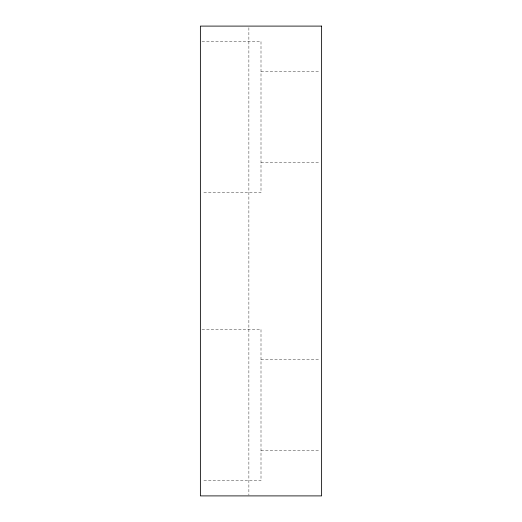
<?xml version="1.0" encoding="UTF-8"?>
<svg xmlns="http://www.w3.org/2000/svg" width="522" height="522" viewBox="0 0 522 522"><rect width="100%" height="100%" fill="white"/><g stroke="black" fill="none" stroke-linecap="round" stroke-linejoin="round"><path stroke-width="0.39" stroke-dasharray="2.61 1.96" d="M201.994 41.258L261 41.258L261 192.801L201.994 192.801M261 71.566L320.006 71.566M261 162.492L320.006 162.492M201.994 329.199L261 329.199L261 480.742L201.994 480.742M261 359.508L320.006 359.508M261 450.434L320.006 450.434M248.877 27.731L248.877 495.084"/><path stroke-width="0.78" d="M321.617 26.1L200.383 26.1L200.383 495.9L321.617 495.9L321.617 26.1"/></g></svg>
